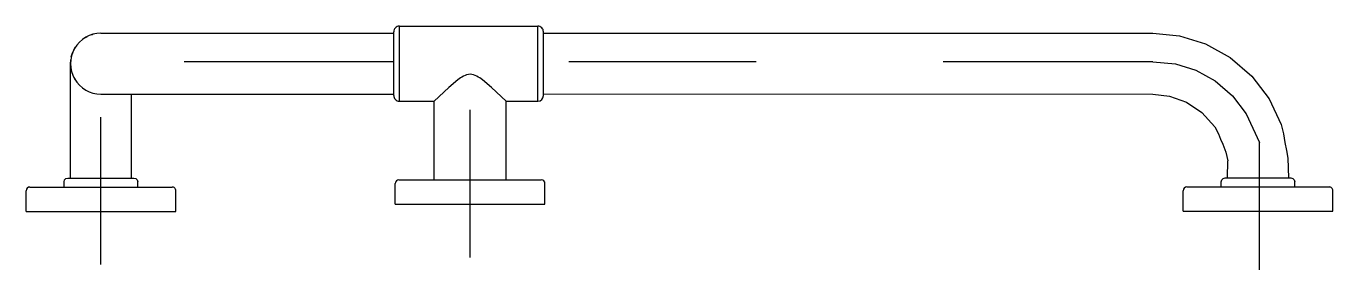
# Model space of a CAD drawing. Extents: x 127.941 to 128.64, y 0.815 to 0.945.
import ezdxf

# ---------------------------------------------------------------- set-up
doc = ezdxf.new("R2010")
doc.units = 0
doc.header["$LTSCALE"] = 0.373333
doc.header["$MEASUREMENT"] = 0
doc.linetypes.add('AXES', pattern=[0.54, 0.3, -0.08, 0.08, -0.08])
doc.linetypes.add('CONTINU', pattern=[0])
doc.layers.get('0').update_dxf_attribs({"linetype": 'CONTINUOUS'})
doc.layers.add('DECA_EIXOS', color=5, linetype='AXES')

# ---------------------------------------------------------------- blocks, each defined once
blk = doc.blocks.new('A$C01E3360A')
at = {"layer": 'DECA_EIXOS'}
blk.add_line((0, 0), (0, 0.07878), dxfattribs=at)
blk = doc.blocks.new('A$C70DD02E9')
at = {"layer": 'DECA_EIXOS'}
for p, q in [((0.03405, 0.10651), (0.02369, 0.10082)), ((0.04502, 0.10988), (0.03405, 0.10651)), ((0.05702, 0.11107), (0.04502, 0.10988)), ((0.05702, 0.11107), (0.38259, 0.11107)), ((0.46259, 0.11107), (0.63532, 0.11107)), ((0.02369, 0.10082), (0.01453, 0.09294)), ((0.01453, 0.09294), (0.00721, 0.08332)), ((0.00721, 0.08332), (0, 0.06803)), ((0, 0), (0, 0.06803))]:
    blk.add_line(p, q, dxfattribs=at)

msp = doc.modelspace()

# ---------------------------------------------------------------- linework, layer by layer
at = {"linetype": 'CONTINU'}
for points in [[(128.14091, 0.94488, 0.414262), (128.13791, 0.94188)], [(128.21791, 0.94188, 0.414389), (128.21491, 0.94488)], [(127.98143, 0.94113, 1.000085), (127.98143, 0.90863)], [(128.17873, 0.91921, 0.115529), (128.17516, 0.91818, 0.038054), (128.17211, 0.91616), (128.16729, 0.91211), (128.15955, 0.90488)], [(128.19791, 0.90488), (128.19018, 0.91211), (128.18536, 0.91616, 0.038058), (128.18231, 0.91818, 0.115531), (128.17873, 0.91921)], [(128.13791, 0.90788, 0.414219), (128.14091, 0.90488)], [(128.21491, 0.90488, 0.414078), (128.21791, 0.90788)], [(127.94349, 0.85904, 0.414194), (127.94149, 0.85704)], [(128.02149, 0.85704, 0.414459), (128.01949, 0.85904)], [(128.14073, 0.86288, 0.414204), (128.13873, 0.86088)], [(128.21873, 0.86088, 0.414208), (128.21673, 0.86288)], [(128.56173, 0.85908, 0.414059), (128.55973, 0.85708)], [(128.63973, 0.85708, 0.414253), (128.63773, 0.85908)]]:
    msp.add_lwpolyline(points, format="xyb", dxfattribs=at)
for points in [[(128.14091, 0.94488), (128.21491, 0.94488)], [(128.14091, 0.90488), (128.14091, 0.94488)], [(128.21491, 0.90488), (128.21491, 0.94488)], [(127.97325, 0.93892), (127.9742, 0.9394)], [(127.97655, 0.94032), (127.97738, 0.94062)], [(127.98143, 0.94113), (128.13791, 0.94113)], [(128.13791, 0.90788), (128.13791, 0.94188)], [(128.21791, 0.90788), (128.21791, 0.94188)], [(128.21791, 0.94113), (128.54348, 0.94113)], [(128.54348, 0.94113), (128.55772, 0.93972)], [(128.55772, 0.93972), (128.57166, 0.93543)], [(127.96561, 0.92859), (127.96604, 0.93007)], [(127.96604, 0.93007), (127.96788, 0.93384)], [(127.96696, 0.93227), (127.96788, 0.93384)], [(128.57166, 0.93543), (128.58481, 0.92821)], [(127.96512, 0.92484), (127.96541, 0.92699)], [(127.96512, 0.86384), (127.96512, 0.92484)], [(128.58481, 0.92821), (128.59642, 0.91822)], [(127.96696, 0.91749), (127.96816, 0.9155)], [(128.59642, 0.91822), (128.6057, 0.90603)], [(127.98143, 0.90863), (128.13791, 0.90863)], [(127.99774, 0.86384), (127.99774, 0.90863)], [(128.21791, 0.9087), (128.54348, 0.90863)], [(128.54348, 0.90863), (128.55252, 0.90759)], [(128.14091, 0.90488), (128.15955, 0.90488)], [(128.15955, 0.86288), (128.15955, 0.90488)], [(128.19791, 0.90488), (128.21491, 0.90488)], [(128.19791, 0.86288), (128.19791, 0.90488)], [(128.55252, 0.90759), (128.56145, 0.90438)], [(128.56145, 0.90438), (128.56979, 0.89882)], [(128.6057, 0.90603), (128.61211, 0.89243)], [(128.56979, 0.89882), (128.57667, 0.89118)], [(128.57667, 0.89118), (128.5786, 0.88749)], [(128.61211, 0.89243), (128.61329, 0.88749)], [(128.58352, 0.86388), (128.58354, 0.87296)], [(128.61564, 0.87449), (128.616, 0.86388)], [(127.94349, 0.85904), (128.01949, 0.85904)], [(127.96177, 0.86184), (127.96205, 0.86285)], [(127.96177, 0.85904), (127.96177, 0.86184)], [(127.96205, 0.86285), (127.96276, 0.86357)], [(127.96276, 0.86357), (127.96377, 0.86384)], [(127.96377, 0.86384), (127.99909, 0.86384)], [(127.99909, 0.86384), (128.0001, 0.86357)], [(128.0001, 0.86357), (128.00082, 0.86285)], [(128.00082, 0.86285), (128.00109, 0.86184)], [(128.00109, 0.85904), (128.00109, 0.86184)], [(128.13873, 0.84988), (128.13873, 0.86088)], [(128.14073, 0.86288), (128.21673, 0.86288)], [(128.21873, 0.84988), (128.21873, 0.86088)], [(128.56173, 0.85908), (128.63773, 0.85908)], [(128.58013, 0.86188), (128.58041, 0.86289)], [(128.58013, 0.85908), (128.58013, 0.86188)], [(128.58041, 0.86289), (128.58112, 0.86361)], [(128.58112, 0.86361), (128.58213, 0.86388)], [(128.58213, 0.86388), (128.61733, 0.86388)], [(128.61733, 0.86388), (128.61834, 0.86361)], [(128.61834, 0.86361), (128.61906, 0.86289)], [(128.61906, 0.86289), (128.61933, 0.86188)], [(128.61933, 0.85908), (128.61933, 0.86188)], [(127.94149, 0.84604), (127.94149, 0.85704)], [(128.02149, 0.84604), (128.02149, 0.85704)], [(128.55973, 0.84608), (128.55973, 0.85708)], [(128.63973, 0.84608), (128.63973, 0.85708)], [(127.94149, 0.84604), (128.02149, 0.84604)], [(128.13873, 0.84988), (128.21873, 0.84988)], [(128.55973, 0.84608), (128.63973, 0.84608)]]:
    msp.add_lwpolyline(points, dxfattribs=at)
at = {"linetype": 'CONTINUOUS'}
for points in [[(128.5786, 0.88749), (128.57969, 0.8845)], [(128.61329, 0.88749), (128.61409, 0.88288)], [(128.57969, 0.8845), (128.58096, 0.88184)], [(128.58096, 0.88184), (128.58246, 0.87769)], [(128.61409, 0.88288), (128.6149, 0.87861)], [(128.58246, 0.87769), (128.58354, 0.87296)], [(128.6149, 0.87861), (128.61564, 0.87449)]]:
    msp.add_lwpolyline(points, dxfattribs=at)

# ---------------------------------------------------------------- block references
at = {"linetype": 'CONTINUOUS', "xscale": -1}
msp.add_blockref('A$C70DD02E9', (128.60058, 0.81485), dxfattribs=at)
at = {"layer": 'DECA_EIXOS'}
for p in [(127.98149, 0.81761), (128.17873, 0.82145)]:
    msp.add_blockref('A$C01E3360A', p, dxfattribs=at)

doc.saveas('drawing.dxf')
